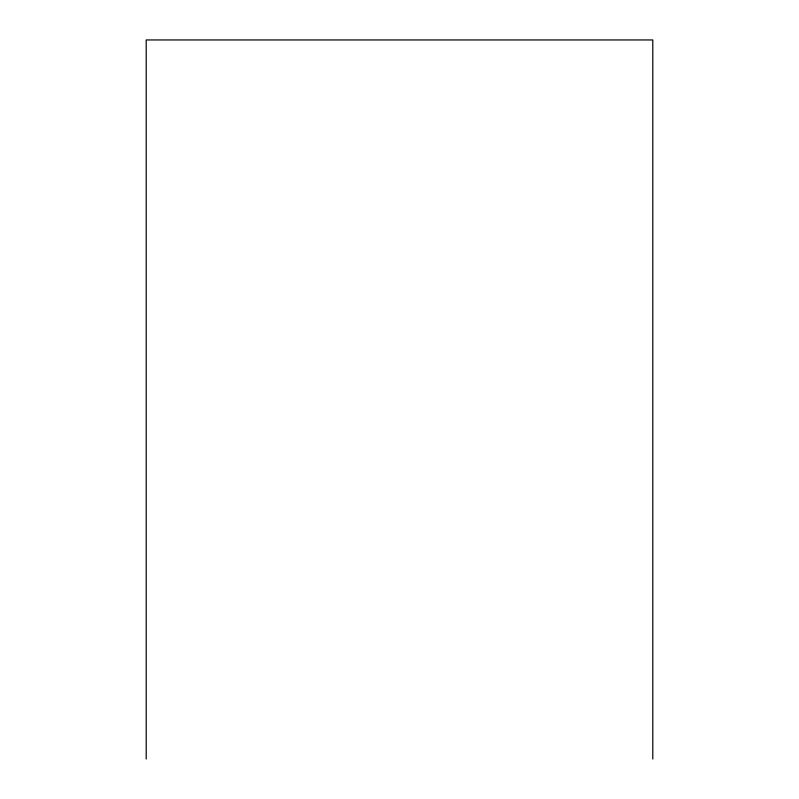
<?xml version="1.0" encoding="UTF-8"?>
<svg xmlns="http://www.w3.org/2000/svg" width="799" height="799" viewBox="0 0 799 799"><rect width="100%" height="100%" fill="white"/><g stroke="black" fill="none" stroke-linecap="round" stroke-linejoin="round"><path stroke-width="1.2" d="M652.793 759.05L652.793 39.95L146.207 39.95L146.207 759.05"/></g></svg>
